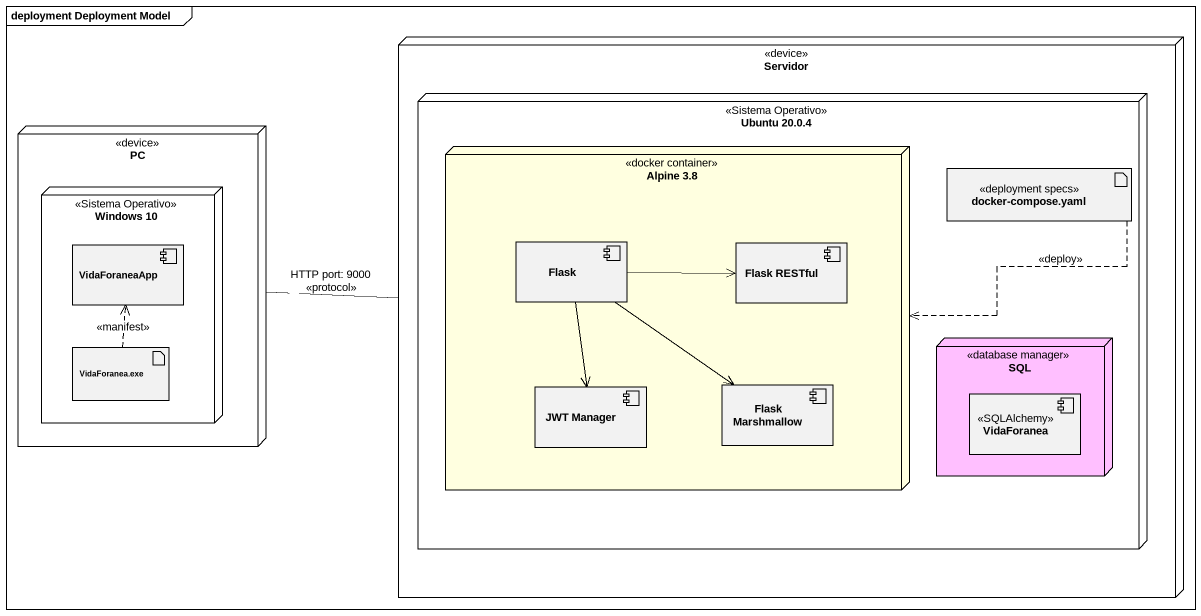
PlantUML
@startuml
mainframe deployment Deployment Model
node Servidor <<device>> {
  node "Ubuntu 20.0.4" as Ubuntu_20_0_4 <<Sistema Operativo>> {
    node "Alpine 3.8" as Alpine_3_8 <<docker container>> #FFFFE0 {
      component Flask
      component "Flask RESTful" as Flask_RESTful
      component "JWT Manager" as JWT_Manager
      component "Flask Marshmallow" as Flask_Marshmallow
    }
    artifact "docker-compose.yaml" as docker_compose_yaml <<deployment specs>>
    node SQL <<database manager>> #FFBFFF {
      component VidaForanea <<SQLAlchemy>>
    }
  }
}
node PC <<device>> {
  node "Windows 10" as Windows_10 <<Sistema Operativo>> {
    component VidaForaneaApp
    artifact "VidaForanea.exe" as VidaForanea_exe
  }
}
Servidor -left- PC : HTTP port: 9000\n<<protocol>>
docker_compose_yaml .left.> Alpine_3_8 : <<deploy>>
Flask -right-> Flask_RESTful
Flask --> JWT_Manager
Flask --> Flask_Marshmallow
VidaForanea_exe .up.> VidaForaneaApp : <<manifest>>
@enduml
